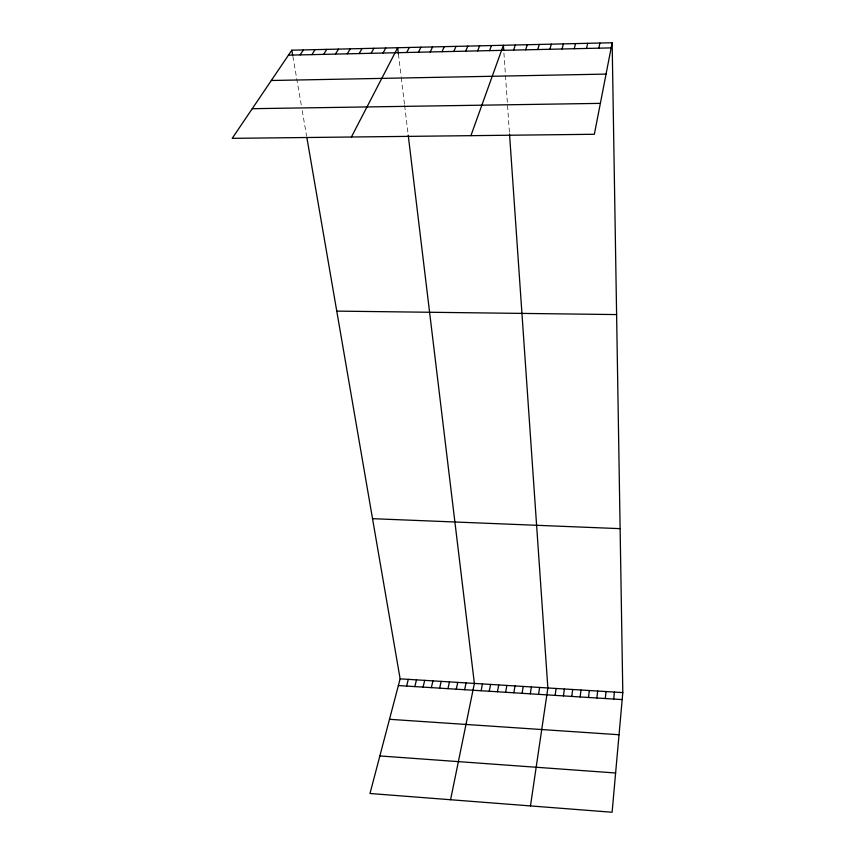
<?xml version="1.0" encoding="UTF-8"?>
<svg xmlns="http://www.w3.org/2000/svg" width="855" height="855" viewBox="0 0 855 855"><rect width="100%" height="100%" fill="white"/><g stroke="black" fill="none" stroke-linecap="round" stroke-linejoin="round"><path stroke-width="0.64" stroke-dasharray="4.28 3.21" d="M292.88 56.377L301.323 105.368M302.221 110.616L306.656 136.34M398.43 54.015L401.123 76.394M401.273 77.623L404.49 104.289M404.639 105.486L408.22 135.176M503.916 52.935L505.401 74.385M505.487 75.625L509.527 134.021"/><path stroke-width="1.28" d="M612.148 42.75L594.353 134.278L232.197 138.35L291.812 50.189L612.148 42.75L622.803 692.593L612.105 812.25L369.991 793.493L400.129 678.849L306.87 137.602M613.73 699.059L614.403 692.08M605.308 698.535L606.024 691.556M596.897 698.001L597.656 691.043M588.507 697.477L589.309 690.53M580.139 696.953L580.983 690.017M571.792 696.43L572.679 689.504M563.456 695.906L564.386 688.991M555.141 695.382L556.113 688.478M530.474 805.923L547.863 687.965L509.527 134.021M538.565 694.346L539.623 687.463M530.303 693.833L531.404 686.95M522.063 693.32L523.207 686.447M513.834 692.796L515.02 685.945M505.626 692.283L506.855 685.432M497.439 691.77L498.711 684.93M489.263 691.257L490.578 684.428M481.119 690.744L482.466 683.936M450.574 799.735L474.375 683.434L408.22 135.176M464.618 689.718L466.05 682.921M598.821 48.169L599.911 43.039M456.271 689.194L457.746 682.408M447.945 688.67L449.463 681.895M586.519 48.436L587.706 43.316M439.63 688.147L441.191 681.382M431.348 687.634L432.94 680.869M423.075 687.11L424.711 680.366M414.814 686.597L416.503 679.853M574.261 48.714L575.543 43.594M406.585 686.084L408.305 679.351M562.056 48.992L563.424 43.883M549.872 49.269L551.336 44.161M537.742 49.537L539.291 44.439M525.643 49.814L527.289 44.717M513.577 50.082L515.319 44.994M470.913 135.667L503.381 45.272L503.734 50.381M489.573 50.627L491.486 45.55M477.624 50.894L479.634 45.828M465.719 51.161L467.813 46.095M453.855 51.428L456.025 46.373M442.024 51.695L444.279 46.64M430.225 51.963L432.577 46.918M418.469 52.23L420.906 47.185M406.745 52.497L409.267 47.463M351.405 137.014L397.671 47.73L398.43 54.015M383.061 53.031L385.755 48.008M371.102 53.299L373.881 48.275M359.185 53.566L362.039 48.553M347.301 53.833L350.24 48.831M335.449 54.1L338.484 49.098M323.639 54.367L326.76 49.376M311.872 54.635L315.068 49.643M300.137 54.891L303.418 49.911M288.445 55.158L611.154 47.891M271.313 80.498L606.056 74.096M252.246 108.692L600.36 103.37M336.774 311.113L616.605 314.576M372.534 518.675L620.11 528.657M400.129 678.849L622.803 692.593M398.366 685.56L622.173 699.582M389.495 719.301L619.031 734.744M379.866 755.948L615.611 772.995M291.812 50.189L292.666 55.137"/></g></svg>
